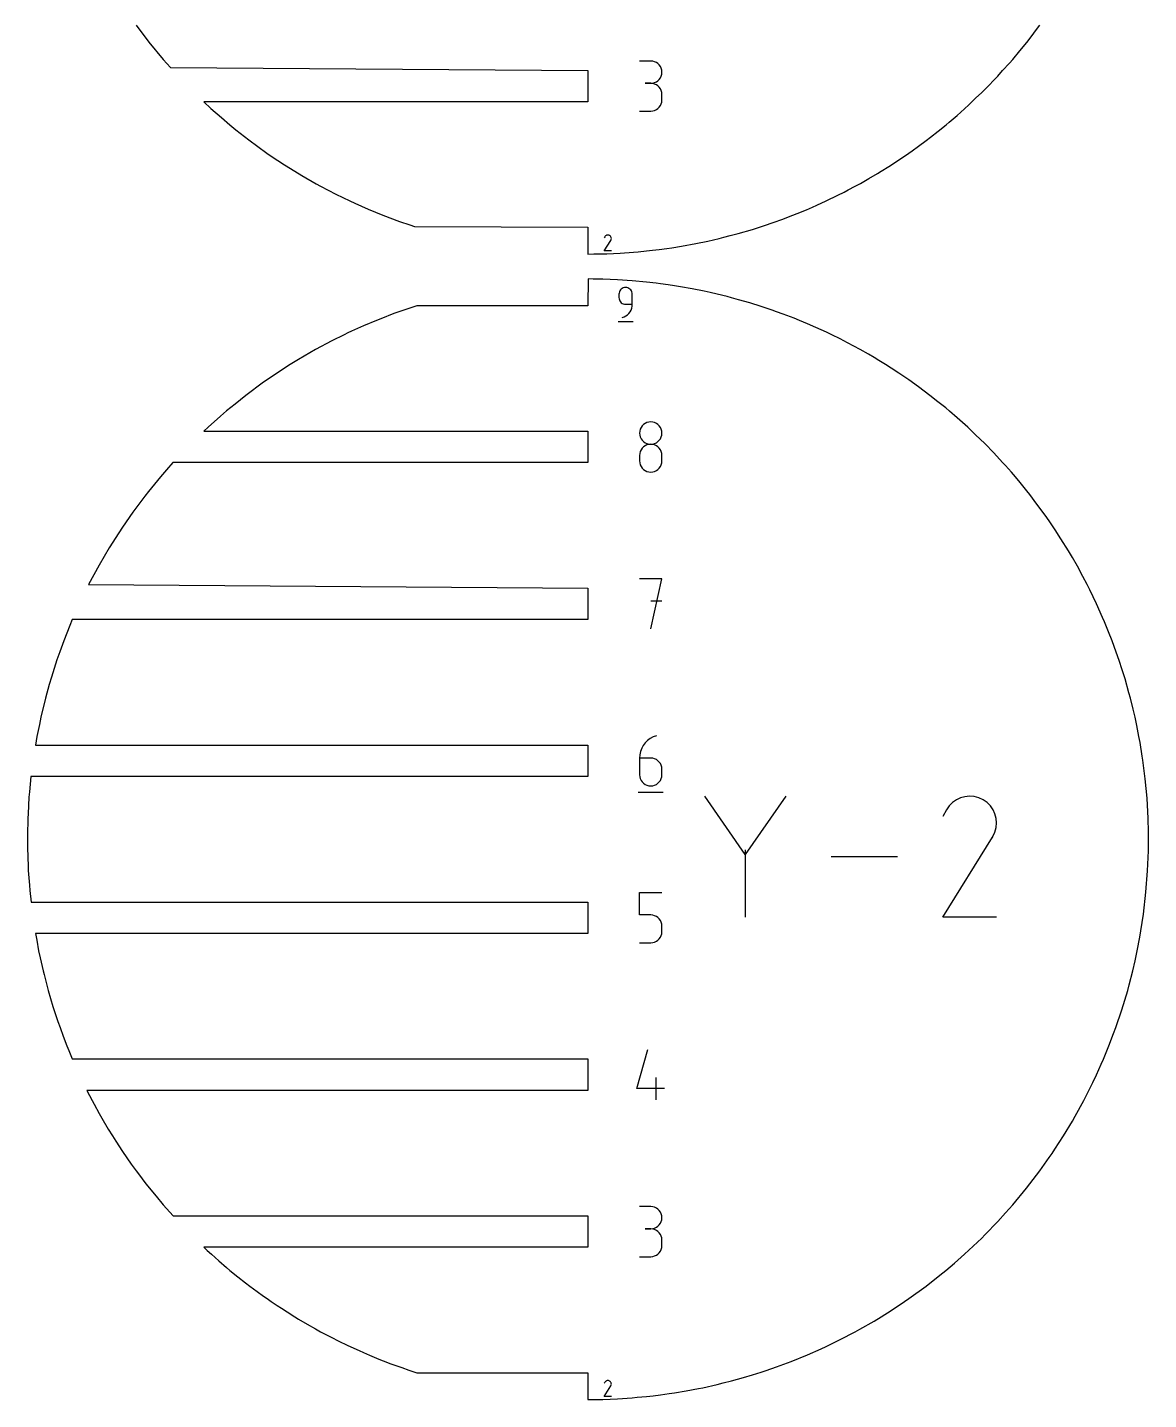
# Model space of a CAD drawing. Extents: x 0 to 1000, y 0 to 1000.
# Drawn here: x 377 to 519.8, y 208.8 to 383.7 of the extents above; entities that cross this region are included whole.
import ezdxf

# ---------------------------------------------------------------- set-up
doc = ezdxf.new("R2010")
doc.units = 0

msp = doc.modelspace()

# ---------------------------------------------------------------- linework, layer by layer
at = {"layer": 'annotation', "color": 1}
for p, q in [((456.405483, 379.425812), (454.984287, 379.425812)), ((456.661089, 379.402869), (456.405483, 379.425812)), ((456.901605, 379.336752), (456.661089, 379.402869)), ((457.123031, 379.231526), (456.901605, 379.336752)), ((457.321367, 379.091259), (457.123031, 379.231526)), ((457.492612, 378.920017), (457.321367, 379.091259)), ((457.632766, 378.721866), (457.492612, 378.920017)), ((457.737829, 378.500872), (457.632766, 378.721866)), ((457.8038, 378.261102), (457.737829, 378.500872)), ((457.737829, 377.510247), (457.8038, 377.750948)), ((457.82668, 378.006622), (457.8038, 378.261102)), ((457.8038, 377.750948), (457.82668, 378.006622)), ((457.82668, 378.006622), (457.82668, 378.006622)), ((456.405483, 376.583419), (455.693882, 376.583419)), ((455.693882, 376.583419), (456.405483, 376.583419)), ((456.405483, 376.583419), (456.661089, 376.606367)), ((456.661089, 376.560476), (456.405483, 376.583419)), ((456.405483, 376.583419), (456.405483, 376.583419)), ((456.661089, 376.606367), (456.901605, 376.672523)), ((456.901605, 376.494359), (456.661089, 376.560476)), ((456.901605, 376.672523), (457.123031, 376.777853)), ((457.123031, 376.389133), (456.901605, 376.494359)), ((457.123031, 376.777853), (457.321367, 376.918324)), ((457.321367, 376.248866), (457.123031, 376.389133)), ((457.321367, 376.918324), (457.492612, 377.089902)), ((457.492612, 376.077624), (457.321367, 376.248866)), ((457.492612, 377.089902), (457.632766, 377.288554)), ((457.632766, 375.879473), (457.492612, 376.077624)), ((457.632766, 377.288554), (457.737829, 377.510247)), ((457.737829, 375.658479), (457.632766, 375.879473)), ((457.8038, 375.418709), (457.737829, 375.658479)), ((457.82668, 375.164229), (457.8038, 375.418709)), ((457.8038, 374.198042), (457.82668, 374.452627)), ((457.82668, 374.452627), (457.82668, 375.164229)), ((457.82668, 375.164229), (457.82668, 375.164229)), ((454.984287, 373.033438), (456.405483, 373.033438)), ((456.405483, 373.033438), (456.661089, 373.056367)), ((456.405483, 373.033438), (456.405483, 373.033438)), ((456.661089, 373.056367), (456.901605, 373.122451)), ((456.901605, 373.122451), (457.123031, 373.227634)), ((457.123031, 373.227634), (457.321367, 373.367858)), ((457.321367, 373.367858), (457.492612, 373.539067)), ((457.492612, 373.539067), (457.632766, 373.737205)), ((457.632766, 373.737205), (457.737829, 373.958216)), ((457.737829, 373.958216), (457.8038, 374.198042)), ((450.546342, 357.020626), (450.487286, 356.907341)), ((450.593207, 357.087081), (450.546342, 357.020626)), ((450.649435, 357.142556), (450.593207, 357.087081)), ((450.713315, 357.186606), (450.649435, 357.142556)), ((450.783138, 357.218787), (450.713315, 357.186606)), ((450.857192, 357.238655), (450.783138, 357.218787)), ((450.93377, 357.245765), (450.857192, 357.238655)), ((451.011159, 357.239674), (450.93377, 357.245765)), ((451.08765, 357.219936), (451.011159, 357.239674)), ((451.161534, 357.186108), (451.08765, 357.219936)), ((451.227615, 357.139184), (451.161534, 357.186108)), ((451.161534, 357.186108), (451.161534, 357.186108)), ((451.282866, 357.082876), (451.227615, 357.139184)), ((451.326795, 357.018909), (451.282866, 357.082876)), ((451.358912, 356.949009), (451.326795, 357.018909)), ((451.378725, 356.874902), (451.358912, 356.949009)), ((451.385742, 356.798313), (451.378725, 356.874902)), ((451.379473, 356.720969), (451.385742, 356.798313)), ((450.486016, 355.220642), (451.31711, 356.558596)), ((451.385436, 355.220642), (450.486016, 355.220642)), ((451.31711, 356.558596), (451.318104, 356.559826)), ((451.31711, 356.558596), (451.31711, 356.558596)), ((451.318104, 356.559826), (451.319056, 356.561066)), ((451.319056, 356.561066), (451.319975, 356.562327)), ((451.319975, 356.562327), (451.320865, 356.563619)), ((451.320865, 356.563619), (451.321733, 356.564953)), ((451.321733, 356.564953), (451.322585, 356.566339)), ((451.322585, 356.566339), (451.323428, 356.567788)), ((451.323428, 356.567788), (451.324268, 356.56931)), ((451.324268, 356.56931), (451.325111, 356.570916)), ((451.325111, 356.570916), (451.359427, 356.644594)), ((451.325111, 356.570916), (451.325111, 356.570916)), ((451.359427, 356.644594), (451.379473, 356.720969)), ((452.363253, 349.855477), (452.349485, 349.702072)), ((452.402934, 349.999897), (452.363253, 349.855477)), ((452.466101, 350.132913), (452.402934, 349.999897)), ((452.550322, 350.252104), (452.466101, 350.132913)), ((452.653169, 350.355051), (452.550322, 350.252104)), ((452.77221, 350.439334), (452.653169, 350.355051)), ((452.905016, 350.502532), (452.77221, 350.439334)), ((453.049157, 350.542225), (452.905016, 350.502532)), ((453.202203, 350.555994), (453.049157, 350.542225)), ((453.355567, 350.542225), (453.202203, 350.555994)), ((453.202203, 350.555994), (453.202203, 350.555994)), ((453.499876, 350.502532), (453.355567, 350.542225)), ((453.632732, 350.439334), (453.499876, 350.502532)), ((453.751733, 350.355051), (453.632732, 350.439334)), ((453.85448, 350.252104), (453.751733, 350.355051)), ((453.938573, 350.132913), (453.85448, 350.252104)), ((454.001611, 349.999897), (453.938573, 350.132913)), ((454.041193, 349.855477), (454.001611, 349.999897)), ((454.054921, 349.702072), (454.041193, 349.855477)), ((452.349485, 349.702072), (452.349485, 349.275111)), ((452.349485, 349.275111), (452.349485, 349.275111)), ((452.349485, 349.275111), (452.363253, 349.121715)), ((452.363253, 349.121715), (452.402934, 348.977317)), ((452.402934, 348.977317), (452.466101, 348.844333)), ((452.466101, 348.844333), (452.550322, 348.72518)), ((452.550322, 348.72518), (452.653169, 348.622273)), ((452.653169, 348.622273), (452.77221, 348.538028)), ((452.77221, 348.538028), (452.905016, 348.474862)), ((452.905016, 348.474862), (453.049157, 348.435191)), ((453.049157, 348.435191), (453.202203, 348.42143)), ((453.202203, 348.42143), (454.054921, 348.42143)), ((453.980945, 347.913671), (454.036042, 348.162525)), ((454.036042, 348.162525), (454.054921, 348.42143)), ((454.054921, 348.42143), (454.054921, 349.702072)), ((454.054921, 349.702072), (454.054921, 349.702072)), ((452.775483, 346.715994), (453.019335, 346.806866)), ((452.775483, 346.715994), (452.775483, 346.715994)), ((453.019335, 346.806866), (453.243161, 346.929695)), ((453.243161, 346.929695), (453.444648, 347.081352)), ((453.444648, 347.081352), (453.621483, 347.258708)), ((453.621483, 347.258708), (453.771353, 347.458632)), ((453.771353, 347.458632), (453.891944, 347.677997)), ((453.891944, 347.677997), (453.980945, 347.913671)), ((452.242926, 346.235994), (454.162926, 346.235994)), ((455.071897, 332.503228), (455.005794, 332.263458)), ((455.177132, 332.724222), (455.071897, 332.503228)), ((455.317458, 332.922373), (455.177132, 332.724222)), ((455.488835, 333.093615), (455.317458, 332.922373)), ((455.687224, 333.233882), (455.488835, 333.093615)), ((455.908584, 333.339108), (455.687224, 333.233882)), ((456.148875, 333.405225), (455.908584, 333.339108)), ((456.404058, 333.428168), (456.148875, 333.405225)), ((456.659241, 333.405225), (456.404058, 333.428168)), ((456.404058, 333.428168), (456.404058, 333.428168)), ((456.899532, 333.339108), (456.659241, 333.405225)), ((457.120892, 333.233882), (456.899532, 333.339108)), ((457.319281, 333.093615), (457.120892, 333.233882)), ((457.490658, 332.922373), (457.319281, 333.093615)), ((457.630984, 332.724222), (457.490658, 332.922373)), ((457.736219, 332.503228), (457.630984, 332.724222)), ((457.802322, 332.263458), (457.736219, 332.503228)), ((455.005794, 332.263458), (454.982861, 332.008978)), ((454.982861, 332.008978), (454.982861, 332.008978)), ((454.982861, 332.008978), (455.005807, 331.753304)), ((455.005807, 331.753304), (455.071943, 331.512603)), ((455.071943, 331.512603), (455.177221, 331.29091)), ((455.177221, 331.29091), (455.31759, 331.092258)), ((455.31759, 331.092258), (455.489, 330.920679)), ((455.489, 330.920679), (455.687402, 330.780209)), ((455.687402, 330.780209), (455.908746, 330.674879)), ((456.148875, 330.562827), (455.908584, 330.496675)), ((455.908746, 330.674879), (456.148981, 330.608723)), ((456.404058, 330.585775), (456.148875, 330.562827)), ((456.148981, 330.608723), (456.404058, 330.585775)), ((456.404058, 330.585775), (456.659135, 330.608723)), ((456.659241, 330.56284), (456.404058, 330.585775)), ((456.404058, 330.585775), (456.404058, 330.585775)), ((456.404058, 330.585775), (456.404058, 330.585775)), ((456.659135, 330.608723), (456.89937, 330.674879)), ((456.899532, 330.496721), (456.659241, 330.56284)), ((456.89937, 330.674879), (457.120714, 330.780209)), ((457.120714, 330.780209), (457.319116, 330.920679)), ((457.319116, 330.920679), (457.490526, 331.092258)), ((457.490526, 331.092258), (457.630895, 331.29091)), ((457.630895, 331.29091), (457.736172, 331.512603)), ((457.736172, 331.512603), (457.802309, 331.753304)), ((457.802309, 331.753304), (457.825254, 332.008978)), ((457.825254, 332.008978), (457.802322, 332.263458)), ((457.825254, 332.008978), (457.825254, 332.008978)), ((455.005794, 329.418528), (454.982861, 329.162973)), ((454.982861, 329.162973), (454.982861, 328.454983)), ((455.071897, 329.659135), (455.005794, 329.418528)), ((455.177132, 329.880758), (455.071897, 329.659135)), ((455.317458, 330.07936), (455.177132, 329.880758)), ((455.488835, 330.250905), (455.317458, 330.07936)), ((455.687224, 330.391356), (455.488835, 330.250905)), ((455.908584, 330.496675), (455.687224, 330.391356)), ((457.120892, 330.391445), (456.899532, 330.496721)), ((457.319281, 330.251037), (457.120892, 330.391445)), ((457.490658, 330.079526), (457.319281, 330.251037)), ((457.630984, 329.880937), (457.490658, 330.079526)), ((457.736219, 329.659297), (457.630984, 329.880937)), ((457.802322, 329.418633), (457.736219, 329.659297)), ((457.825254, 329.162973), (457.802322, 329.418633)), ((457.825254, 328.454983), (457.825254, 329.162973)), ((457.825254, 329.162973), (457.825254, 329.162973)), ((454.982861, 328.454983), (454.982861, 328.454983)), ((454.982861, 328.454983), (455.005807, 328.199446)), ((455.005807, 328.199446), (455.071943, 327.959115)), ((455.071943, 327.959115), (455.177221, 327.737956)), ((455.177221, 327.737956), (455.31759, 327.539937)), ((455.31759, 327.539937), (455.489, 327.369025)), ((455.489, 327.369025), (455.687402, 327.229187)), ((455.687402, 327.229187), (455.908746, 327.124391)), ((455.908746, 327.124391), (456.148981, 327.058604)), ((456.148981, 327.058604), (456.404058, 327.035793)), ((456.404058, 327.035793), (456.659135, 327.058604)), ((456.404058, 327.035793), (456.404058, 327.035793)), ((456.659135, 327.058604), (456.89937, 327.124391)), ((456.89937, 327.124391), (457.120714, 327.229187)), ((457.120714, 327.229187), (457.319116, 327.369025)), ((457.319116, 327.369025), (457.490526, 327.539937)), ((457.490526, 327.539937), (457.630895, 327.737956)), ((457.630895, 327.737956), (457.736172, 327.959115)), ((457.736172, 327.959115), (457.802309, 328.199446)), ((457.802309, 328.199446), (457.825254, 328.454983)), ((457.822261, 313.435994), (454.976256, 313.435994)), ((456.399459, 307.035994), (457.822261, 313.435994)), ((457.822261, 310.585975), (456.399459, 310.585975)), ((455.455591, 292.193983), (455.254483, 291.827721)), ((455.705576, 292.527829), (455.455591, 292.193983)), ((456.000601, 292.824106), (455.705576, 292.527829)), ((456.336832, 293.077662), (456.000601, 292.824106)), ((456.710434, 293.283342), (456.336832, 293.077662)), ((457.117571, 293.435994), (456.710434, 293.283342)), ((457.117571, 293.435994), (457.117571, 293.435994)), ((455.014235, 291.018564), (454.982766, 290.585975)), ((454.982766, 290.585975), (454.982766, 288.458796)), ((456.403962, 290.585975), (454.982766, 290.585975)), ((455.106086, 291.434197), (455.014235, 291.018564)), ((455.254483, 291.827721), (455.106086, 291.434197)), ((456.659568, 290.563164), (456.403962, 290.585975)), ((456.900084, 290.497377), (456.659568, 290.563164)), ((457.12151, 290.392582), (456.900084, 290.497377)), ((457.319846, 290.252744), (457.12151, 290.392582)), ((457.491091, 290.081832), (457.319846, 290.252744)), ((457.631245, 289.883813), (457.491091, 290.081832)), ((457.736308, 289.662654), (457.631245, 289.883813)), ((457.802279, 289.422322), (457.736308, 289.662654)), ((457.825159, 289.166785), (457.802279, 289.422322)), ((457.825159, 288.458796), (457.825159, 289.166785)), ((457.825159, 289.166785), (457.825159, 289.166785)), ((454.982766, 288.458796), (454.982766, 288.458796)), ((454.982766, 288.458796), (455.005711, 288.203135)), ((455.005711, 288.203135), (455.071848, 287.962472)), ((455.071848, 287.962472), (455.177125, 287.740832)), ((455.177125, 287.740832), (455.317494, 287.542243)), ((455.317494, 287.542243), (455.488905, 287.370731)), ((455.488905, 287.370731), (455.687307, 287.230324)), ((455.687307, 287.230324), (455.90865, 287.125047)), ((455.90865, 287.125047), (456.148885, 287.058928)), ((456.148885, 287.058928), (456.403962, 287.035994)), ((456.403962, 287.035994), (456.659568, 287.058928)), ((456.403962, 287.035994), (456.403962, 287.035994)), ((456.659568, 287.058928), (456.900084, 287.125047)), ((456.900084, 287.125047), (457.12151, 287.230324)), ((457.12151, 287.230324), (457.319846, 287.370731)), ((457.319846, 287.370731), (457.491091, 287.542243)), ((457.491091, 287.542243), (457.631245, 287.740832)), ((457.631245, 287.740832), (457.736308, 287.962472)), ((457.736308, 287.962472), (457.802279, 288.203135)), ((457.802279, 288.203135), (457.825159, 288.458796)), ((454.804765, 286.235994), (458.004765, 286.235994)), ((468.451871, 278.279456), (463.306208, 285.720786)), ((473.596566, 285.720786), (468.451871, 278.279456)), ((495.334252, 285.269292), (494.847653, 284.933746)), ((495.866116, 285.514426), (495.334252, 285.269292)), ((496.43022, 285.665766), (495.866116, 285.514426)), ((497.013536, 285.719926), (496.43022, 285.665766)), ((497.603038, 285.673524), (497.013536, 285.719926)), ((498.185701, 285.523174), (497.603038, 285.673524)), ((498.748499, 285.265494), (498.185701, 285.523174)), ((499.251861, 284.908058), (498.748499, 285.265494)), ((498.748499, 285.265494), (498.748499, 285.265494)), ((494.062357, 284.004956), (493.61251, 283.142025)), ((494.419346, 284.511173), (494.062357, 284.004956)), ((494.847653, 284.933746), (494.419346, 284.511173)), ((499.672726, 284.479138), (499.251861, 284.908058)), ((500.007352, 283.991878), (499.672726, 284.479138)), ((500.251997, 283.459425), (500.007352, 283.991878)), ((500.402919, 282.894924), (500.251997, 283.459425)), ((500.25592, 281.140588), (500.408622, 281.72236)), ((500.456375, 282.31152), (500.402919, 282.894924)), ((500.408622, 281.72236), (500.456375, 282.31152)), ((493.602836, 270.293831), (499.933578, 280.485512)), ((499.933578, 280.485512), (499.941146, 280.494877)), ((499.933578, 280.485512), (499.933578, 280.485512)), ((499.941146, 280.494877), (499.948404, 280.504322)), ((499.948404, 280.504322), (499.955399, 280.513926)), ((499.955399, 280.513926), (499.962179, 280.523768)), ((499.962179, 280.523768), (499.968791, 280.533929)), ((499.968791, 280.533929), (499.975284, 280.544489)), ((499.975284, 280.544489), (499.981706, 280.555526)), ((499.981706, 280.555526), (499.988104, 280.56712)), ((499.988104, 280.56712), (499.994525, 280.579351)), ((499.994525, 280.579351), (500.25592, 281.140588)), ((499.994525, 280.579351), (499.994525, 280.579351)), ((468.451871, 278.878283), (468.451871, 270.293472)), ((487.818243, 278.007129), (479.383381, 278.007129)), ((454.982744, 270.585975), (454.982744, 273.435994)), ((454.982744, 273.435994), (457.825138, 273.435994)), ((456.403941, 270.585975), (454.982744, 270.585975)), ((456.659124, 270.563164), (456.403941, 270.585975)), ((456.899415, 270.497377), (456.659124, 270.563164)), ((457.120775, 270.392581), (456.899415, 270.497377)), ((457.319164, 270.252744), (457.120775, 270.392581)), ((457.490541, 270.081832), (457.319164, 270.252744)), ((457.630867, 269.883812), (457.490541, 270.081832)), ((457.736102, 269.662653), (457.630867, 269.883812)), ((457.802205, 269.422322), (457.736102, 269.662653)), ((457.825138, 269.166785), (457.802205, 269.422322)), ((500.454046, 270.293831), (493.602836, 270.293831)), ((457.490409, 267.542243), (457.630778, 267.740832)), ((457.630778, 267.740832), (457.736056, 267.962471)), ((457.736056, 267.962471), (457.802192, 268.203135)), ((457.802192, 268.203135), (457.825138, 268.458796)), ((457.825138, 268.458796), (457.825138, 269.166785)), ((457.825138, 269.166785), (457.825138, 269.166785)), ((454.982744, 267.035994), (456.403941, 267.035994)), ((456.403941, 267.035994), (456.659018, 267.058928)), ((456.403941, 267.035994), (456.403941, 267.035994)), ((456.659018, 267.058928), (456.899253, 267.125047)), ((456.899253, 267.125047), (457.120597, 267.230324)), ((457.120597, 267.230324), (457.318999, 267.370731)), ((457.318999, 267.370731), (457.490409, 267.542243)), ((454.622655, 248.458795), (456.041844, 253.435994)), ((458.176248, 248.458795), (454.622655, 248.458795)), ((457.111053, 247.035994), (457.111053, 249.878387)), ((456.404047, 233.428568), (454.982851, 233.428568)), ((456.659653, 233.405626), (456.404047, 233.428568)), ((456.900169, 233.339508), (456.659653, 233.405626)), ((457.121595, 233.234283), (456.900169, 233.339508)), ((457.319931, 233.094016), (457.121595, 233.234283)), ((457.491176, 232.922773), (457.319931, 233.094016)), ((457.63133, 232.724622), (457.491176, 232.922773)), ((457.736393, 232.503628), (457.63133, 232.724622)), ((457.121595, 230.780609), (457.319931, 230.92108)), ((457.319931, 230.92108), (457.491176, 231.092658)), ((457.491176, 231.092658), (457.63133, 231.291311)), ((457.63133, 231.291311), (457.736393, 231.513004)), ((457.802364, 232.263858), (457.736393, 232.503628)), ((457.736393, 231.513004), (457.802364, 231.753704)), ((457.825244, 232.009379), (457.802364, 232.263858)), ((457.802364, 231.753704), (457.825244, 232.009379)), ((457.825244, 232.009379), (457.825244, 232.009379)), ((456.404047, 230.586175), (455.692446, 230.586175)), ((455.692446, 230.586175), (456.404047, 230.586175)), ((456.404047, 230.586175), (456.659653, 230.609123)), ((456.659653, 230.563232), (456.404047, 230.586175)), ((456.404047, 230.586175), (456.404047, 230.586175)), ((456.659653, 230.609123), (456.900169, 230.675279)), ((456.900169, 230.497115), (456.659653, 230.563232)), ((456.900169, 230.675279), (457.121595, 230.780609)), ((457.121595, 230.39189), (456.900169, 230.497115)), ((457.319931, 230.251623), (457.121595, 230.39189)), ((457.491176, 230.08038), (457.319931, 230.251623)), ((457.63133, 229.882229), (457.491176, 230.08038)), ((457.736393, 229.661235), (457.63133, 229.882229)), ((457.802364, 229.421465), (457.736393, 229.661235)), ((457.825244, 229.166985), (457.802364, 229.421465)), ((457.825244, 228.455384), (457.825244, 229.166985)), ((457.825244, 229.166985), (457.825244, 229.166985)), ((457.121595, 227.23039), (457.319931, 227.370614)), ((457.319931, 227.370614), (457.491176, 227.541824)), ((457.491176, 227.541824), (457.63133, 227.739962)), ((457.63133, 227.739962), (457.736393, 227.960972)), ((457.736393, 227.960972), (457.802364, 228.200798)), ((457.802364, 228.200798), (457.825244, 228.455384)), ((454.982851, 227.036194), (456.404047, 227.036194)), ((456.404047, 227.036194), (456.659653, 227.059124)), ((456.404047, 227.036194), (456.404047, 227.036194)), ((456.659653, 227.059124), (456.900169, 227.125208)), ((456.900169, 227.125208), (457.121595, 227.23039)), ((450.486744, 209.224048), (451.317305, 210.561144)), ((450.547031, 211.022877), (450.488014, 210.909665)), ((450.593866, 211.08929), (450.547031, 211.022877)), ((450.650058, 211.144729), (450.593866, 211.08929)), ((450.713897, 211.188751), (450.650058, 211.144729)), ((450.783675, 211.220912), (450.713897, 211.188751)), ((450.857682, 211.240767), (450.783675, 211.220912)), ((450.93421, 211.247872), (450.857682, 211.240767)), ((451.01155, 211.241784), (450.93421, 211.247872)), ((451.087993, 211.222059), (451.01155, 211.241784)), ((451.161829, 211.188253), (451.087993, 211.222059)), ((451.227867, 211.141359), (451.161829, 211.188253)), ((451.161829, 211.188253), (451.161829, 211.188253)), ((451.283082, 211.085087), (451.227867, 211.141359)), ((451.326984, 211.021161), (451.283082, 211.085087)), ((451.317305, 210.561144), (451.318298, 210.562373)), ((451.317305, 210.561144), (451.317305, 210.561144)), ((451.318298, 210.562373), (451.31925, 210.563612)), ((451.31925, 210.563612), (451.320168, 210.564872)), ((451.320168, 210.564872), (451.321057, 210.566163)), ((451.321057, 210.566163), (451.321925, 210.567496)), ((451.321925, 210.567496), (451.322777, 210.568882)), ((451.322777, 210.568882), (451.323619, 210.57033)), ((451.323619, 210.57033), (451.324458, 210.571851)), ((451.324458, 210.571851), (451.325301, 210.573455)), ((451.325301, 210.573455), (451.359594, 210.647087)), ((451.325301, 210.573455), (451.325301, 210.573455)), ((451.35908, 210.951306), (451.326984, 211.021161)), ((451.37888, 210.877246), (451.35908, 210.951306)), ((451.359594, 210.647087), (451.379628, 210.723412)), ((451.385893, 210.800707), (451.37888, 210.877246)), ((451.379628, 210.723412), (451.385893, 210.800707)), ((451.385588, 209.224048), (450.486744, 209.224048))]:
    msp.add_line(p, q, dxfattribs=at)
at = {"layer": 'boundary', "color": 5}
for p, q in [((390.845212, 383.980514), (392.482358, 381.823865)), ((504.850961, 382.495697), (505.55544, 383.428803)), ((505.55544, 383.428803), (505.971975, 383.980514)), ((392.482358, 381.823865), (394.29821, 379.638761)), ((503.431177, 380.737355), (504.307037, 381.796587)), ((504.307037, 381.796587), (504.850961, 382.495697)), ((394.29821, 379.638761), (395.209422, 378.60563)), ((502.104669, 379.161981), (502.52278, 379.638761)), ((502.52278, 379.638761), (503.431177, 380.737355)), ((395.209422, 378.60563), (448.406286, 378.233237)), ((448.406286, 378.233237), (448.406286, 374.233237)), ((500.607918, 377.508295), (501.231196, 378.196928)), ((501.231196, 378.196928), (502.104669, 379.161981)), ((498.960655, 375.806087), (499.458646, 376.308832)), ((499.458646, 376.308832), (500.104415, 376.982803)), ((500.104415, 376.982803), (500.607918, 377.508295)), ((496.904553, 373.820642), (497.793765, 374.669988)), ((497.793765, 374.669988), (498.564797, 375.406446)), ((498.564797, 375.406446), (498.960655, 375.806087)), ((448.406286, 374.233237), (399.484332, 374.233237)), ((399.484332, 374.233237), (400.375753, 373.387165)), ((400.375753, 373.387165), (401.728734, 372.209968)), ((494.434823, 371.636922), (495.424023, 372.501332)), ((495.424023, 372.501332), (496.377422, 373.334455)), ((496.377422, 373.334455), (496.904553, 373.820642)), ((401.728734, 372.209968), (402.784507, 371.293525)), ((402.784507, 371.293525), (403.56461, 370.673281)), ((493.000748, 370.473575), (494.027095, 371.293525)), ((494.027095, 371.293525), (494.434823, 371.636922)), ((403.56461, 370.673281), (405.209232, 369.3686)), ((405.209232, 369.3686), (407.517719, 367.692447)), ((490.52964, 368.582806), (491.491817, 369.284866)), ((491.491817, 369.284866), (492.042589, 369.708098)), ((492.042589, 369.708098), (493.000748, 370.473575)), ((407.517719, 367.692447), (408.06865, 367.309654)), ((408.06865, 367.309654), (409.761741, 366.191658)), ((488.016494, 366.824475), (488.745497, 367.309654)), ((488.745497, 367.309654), (489.281784, 367.685216)), ((489.281784, 367.685216), (489.721569, 367.993193)), ((489.721569, 367.993193), (490.52964, 368.582806)), ((409.761741, 366.191658), (411.063635, 365.36905)), ((485.75698, 365.36905), (486.741316, 365.996313)), ((486.741316, 365.996313), (487.466017, 366.458117)), ((487.466017, 366.458117), (488.016494, 366.824475)), ((411.063635, 365.36905), (411.963319, 364.828409)), ((411.963319, 364.828409), (413.777068, 363.788949)), ((413.777068, 363.788949), (414.353745, 363.464188)), ((482.456582, 363.464188), (483.130666, 363.835727)), ((483.130666, 363.835727), (484.164335, 364.433993)), ((484.164335, 364.433993), (485.270673, 365.074324)), ((485.270673, 365.074324), (485.75698, 365.36905)), ((414.353745, 363.464188), (416.288492, 362.46143)), ((416.288492, 362.46143), (418.0511, 361.596188)), ((478.768114, 361.596188), (480.234736, 362.320258)), ((480.234736, 362.320258), (481.041505, 362.721972)), ((481.041505, 362.721972), (481.556875, 362.992287)), ((481.556875, 362.992287), (482.456582, 363.464188)), ((418.0511, 361.596188), (418.705057, 361.299234)), ((418.705057, 361.299234), (420.420125, 360.542945)), ((420.420125, 360.542945), (422.294977, 359.766152)), ((475.038934, 359.974436), (476.224986, 360.475691)), ((476.224986, 360.475691), (476.999378, 360.802968)), ((476.999378, 360.802968), (477.572427, 361.059964)), ((477.572427, 361.059964), (478.768114, 361.596188)), ((422.294977, 359.766152), (424.390205, 358.989811)), ((424.390205, 358.989811), (425.711993, 358.536304)), ((425.711993, 358.536304), (426.323531, 358.326484)), ((470.752646, 358.416921), (472.132091, 358.891395)), ((472.132091, 358.891395), (473.114313, 359.2377)), ((473.114313, 359.2377), (474.513664, 359.766152)), ((474.513664, 359.766152), (475.038934, 359.974436)), ((426.323531, 358.326484), (448.404535, 358.233237)), ((448.404535, 358.233237), (448.404535, 354.825125)), ((463.663506, 356.475169), (465.101233, 356.811625)), ((465.101233, 356.811625), (465.713221, 356.957574)), ((465.713221, 356.957574), (466.530304, 357.172523)), ((466.530304, 357.172523), (467.52456, 357.434085)), ((467.52456, 357.434085), (469.36004, 357.9618)), ((469.36004, 357.9618), (470.752646, 358.416921)), ((452.51257, 354.949073), (454.194498, 355.067869)), ((454.194498, 355.067869), (454.793585, 355.114379)), ((454.793585, 355.114379), (455.853009, 355.22377)), ((455.853009, 355.22377), (456.624699, 355.303453)), ((456.624699, 355.303453), (457.482831, 355.413992)), ((457.482831, 355.413992), (458.462283, 355.540157)), ((458.462283, 355.540157), (459.084374, 355.636077)), ((459.084374, 355.636077), (460.304816, 355.824253)), ((460.304816, 355.824253), (462.152829, 356.155657)), ((462.152829, 356.155657), (463.663506, 356.475169)), ((448.404535, 354.825125), (449.171728, 354.830179)), ((449.171728, 354.830179), (450.799381, 354.869728)), ((450.799381, 354.869728), (452.51257, 354.949073)), ((448.411884, 351.649953), (448.402926, 348.235994)), ((449.073851, 351.641465), (448.411884, 351.649953)), ((450.279024, 351.625243), (449.073851, 351.641465)), ((452.158128, 351.549376), (450.279024, 351.625243)), ((454.042646, 351.422634), (452.158128, 351.549376)), ((455.870886, 351.251443), (454.042646, 351.422634)), ((457.079697, 351.107589), (455.870886, 351.251443)), ((457.639927, 351.040917), (457.079697, 351.107589)), ((458.637131, 350.897496), (457.639927, 351.040917)), ((459.420643, 350.784812), (458.637131, 350.897496)), ((460.174908, 350.657683), (459.420643, 350.784812)), ((461.695958, 350.389483), (460.174908, 350.657683)), ((463.203, 350.094053), (461.695958, 350.389483)), ((463.984283, 349.923994), (463.203, 350.094053)), ((464.856718, 349.724656), (463.984283, 349.923994)), ((426.608283, 348.235994), (425.588789, 347.902809)), ((448.402926, 348.235994), (426.608283, 348.235994)), ((466.142987, 349.397859), (464.856718, 349.724656)), ((466.708433, 349.254202), (466.142987, 349.397859)), ((467.592343, 349.007169), (466.708433, 349.254202)), ((469.035774, 348.592372), (467.592343, 349.007169)), ((470.487605, 348.149182), (469.035774, 348.592372)), ((471.87514, 347.668806), (470.487605, 348.149182)), ((421.454471, 346.367277), (419.81176, 345.666707)), ((422.000974, 346.583496), (421.454471, 346.367277)), ((423.696821, 347.229713), (422.000974, 346.583496)), ((425.588789, 347.902809), (423.696821, 347.229713)), ((472.420931, 347.47985), (471.87514, 347.668806)), ((473.275015, 347.161876), (472.420931, 347.47985)), ((474.675715, 346.632943), (473.275015, 347.161876)), ((475.342954, 346.367277), (474.675715, 346.632943)), ((476.391009, 345.929095), (475.342954, 346.367277)), ((417.327915, 344.530143), (415.769633, 343.747105)), ((417.812104, 344.761761), (417.327915, 344.530143)), ((418.301208, 344.983106), (417.812104, 344.761761)), ((419.81176, 345.666707), (418.301208, 344.983106)), ((477.421326, 345.470618), (476.391009, 345.929095)), ((478.790757, 344.851775), (477.421326, 345.470618)), ((479.47275, 344.530144), (478.790757, 344.851775)), ((480.52265, 344.010025), (479.47275, 344.530144)), ((415.769633, 343.747105), (413.706885, 342.65524)), ((481.479358, 343.509623), (480.52265, 344.010025)), ((483.090291, 342.65524), (481.479358, 343.509623)), ((411.540466, 341.390456), (410.483076, 340.743674)), ((413.706885, 342.65524), (411.540466, 341.390456)), ((484.138515, 342.048926), (483.090291, 342.65524)), ((484.847818, 341.638647), (484.138515, 342.048926)), ((485.446404, 341.275601), (484.847818, 341.638647)), ((486.323439, 340.743674), (485.446404, 341.275601)), ((409.34512, 340.011697), (407.536363, 338.796567)), ((410.483076, 340.743674), (409.34512, 340.011697)), ((487.049392, 340.280663), (486.323439, 340.743674)), ((488.006851, 339.642483), (487.049392, 340.280663)), ((489.293419, 338.784318), (488.006851, 339.642483)), ((407.089567, 338.480687), (404.828446, 336.815086)), ((407.536363, 338.796567), (407.089567, 338.480687)), ((490.5225, 337.885648), (489.293419, 338.784318)), ((491.971845, 336.815086), (490.5225, 337.885648)), ((404.828446, 336.815086), (403.450266, 335.70518)), ((492.994868, 335.995628), (491.971845, 336.815086)), ((493.980499, 335.206112), (492.994868, 335.995628)), ((401.614073, 334.168227), (400.011165, 332.753585)), ((402.376312, 334.838845), (401.614073, 334.168227)), ((403.450266, 335.70518), (402.376312, 334.838845)), ((494.468525, 334.800365), (493.980499, 335.206112)), ((495.41814, 333.967868), (494.468525, 334.800365)), ((400.011165, 332.753585), (399.471147, 332.235994)), ((496.790475, 332.753585), (495.41814, 333.967868)), ((497.786631, 331.798478), (496.790475, 332.753585)), ((399.471147, 332.235994), (448.404861, 332.235994)), ((448.404861, 332.235994), (448.404861, 328.235994)), ((498.973315, 330.659809), (497.786631, 331.798478)), ((500.094773, 329.484229), (498.973315, 330.659809)), ((501.232916, 328.274709), (500.094773, 329.484229)), ((394.706471, 327.302757), (393.937614, 326.416354)), ((395.541937, 328.235994), (394.706471, 327.302757)), ((448.404861, 328.235994), (395.541937, 328.235994)), ((501.601714, 327.865225), (501.232916, 328.274709)), ((502.343177, 327.015294), (501.601714, 327.865225)), ((393.937614, 326.416354), (392.430921, 324.571425)), ((502.865674, 326.416354), (502.343177, 327.015294)), ((503.445106, 325.710903), (502.865674, 326.416354)), ((504.328774, 324.635045), (503.445106, 325.710903)), ((391.960184, 323.982161), (390.441424, 321.940842)), ((392.430921, 324.571425), (391.960184, 323.982161)), ((504.681613, 324.192235), (504.328774, 324.635045)), ((505.598337, 322.96679), (504.681613, 324.192235)), ((390.441424, 321.940842), (389.104403, 320.021678)), ((506.648433, 321.537391), (505.598337, 322.96679)), ((507.16355, 320.802008), (506.648433, 321.537391)), ((507.938307, 319.663556), (507.16355, 320.802008)), ((388.625896, 319.290057), (387.407223, 317.361792)), ((389.104403, 320.021678), (388.625896, 319.290057)), ((508.652023, 318.540123), (507.938307, 319.663556)), ((509.623894, 316.983986), (508.652023, 318.540123)), ((387.407223, 317.361792), (386.128888, 315.187489)), ((510.116078, 316.151169), (509.623894, 316.983986)), ((386.128888, 315.187489), (384.799075, 312.690578)), ((510.756692, 315.036985), (510.116078, 316.151169)), ((511.454301, 313.727359), (510.756692, 315.036985)), ((512.006562, 312.690578), (511.454301, 313.727359)), ((384.799075, 312.690578), (448.400262, 312.235994)), ((448.400262, 312.235994), (448.400262, 308.235994)), ((512.327637, 312.036817), (512.006562, 312.690578)), ((513.197567, 310.260212), (512.327637, 312.036817)), ((513.961873, 308.5177), (513.197567, 310.260212)), ((382.715088, 308.235994), (382.400143, 307.472919)), ((448.400262, 308.235994), (382.715088, 308.235994)), ((514.215801, 307.938775), (513.961873, 308.5177)), ((514.716096, 306.686161), (514.215801, 307.938775)), ((382.400143, 307.472919), (381.630298, 305.536345)), ((515.175337, 305.536345), (514.716096, 306.686161)), ((381.630298, 305.536345), (381.118193, 304.10997)), ((515.436332, 304.812811), (515.175337, 305.536345)), ((516.119104, 302.896558), (515.436332, 304.812811)), ((380.762124, 303.118203), (380.046261, 300.888076)), ((381.118193, 304.10997), (380.762124, 303.118203)), ((516.420494, 301.962056), (516.119104, 302.896558)), ((380.046261, 300.888076), (379.77161, 299.94575)), ((516.821945, 300.685861), (516.420494, 301.962056)), ((379.77161, 299.94575), (379.300245, 298.240819)), ((517.316917, 298.903502), (516.821945, 300.685861)), ((379.300245, 298.240819), (378.71043, 295.784601)), ((517.500951, 298.240819), (517.316917, 298.903502)), ((517.840333, 296.833877), (517.500951, 298.240819)), ((378.71043, 295.784601), (378.523768, 294.870061)), ((518.093429, 295.784601), (517.840333, 296.833877)), ((518.312421, 294.716447), (518.093429, 295.784601)), ((378.523768, 294.870061), (378.207133, 293.318739)), ((518.598981, 293.318739), (518.312421, 294.716447)), ((378.207133, 293.318739), (378.024866, 292.235994)), ((378.024866, 292.235994), (448.404765, 292.235994)), ((448.404765, 292.235994), (448.404765, 288.235994)), ((518.729018, 292.549699), (518.598981, 293.318739)), ((519.017316, 290.844748), (518.729018, 292.549699)), ((519.087804, 290.313479), (519.017316, 290.844748)), ((519.389433, 287.950385), (519.087804, 290.313479)), ((377.447258, 288.235994), (377.262801, 286.287656)), ((448.404765, 288.235994), (377.447258, 288.235994)), ((519.621424, 285.45595), (519.389433, 287.950385)), ((377.197063, 285.59331), (377.076341, 283.465921)), ((377.262801, 286.287656), (377.197063, 285.59331)), ((519.766705, 282.890683), (519.621424, 285.45595)), ((377.076341, 283.465921), (377.045111, 282.915616)), ((377.045111, 282.915616), (377.003784, 280.73017)), ((519.798917, 281.194779), (519.766705, 282.890683)), ((377.003784, 280.73017), (377.004827, 279.140818)), ((519.816701, 280.235997), (519.798917, 281.194779)), ((519.798924, 278.749164), (519.816701, 280.235997)), ((377.004827, 279.140818), (377.085193, 276.812065)), ((519.699988, 276.193573), (519.798924, 278.749164)), ((377.085193, 276.812065), (377.105658, 276.26633)), ((377.105658, 276.26633), (377.245942, 274.371695)), ((519.490987, 273.496028), (519.699988, 276.193573)), ((377.245942, 274.371695), (377.293754, 273.725948)), ((377.293754, 273.725948), (377.458177, 272.235994)), ((519.160538, 270.674284), (519.490987, 273.496028)), ((377.458177, 272.235994), (448.404744, 272.235994)), ((448.404744, 272.235994), (448.404744, 268.235994)), ((518.850821, 268.578625), (519.160538, 270.674284)), ((448.404744, 268.235994), (378.019502, 268.235994)), ((378.019502, 268.235994), (378.179697, 267.365809)), ((518.37755, 266.019365), (518.698869, 267.756924)), ((518.698869, 267.756924), (518.850821, 268.578625)), ((378.179697, 267.365809), (378.427575, 266.019365)), ((378.427575, 266.019365), (378.620675, 265.146342)), ((518.096208, 264.753055), (518.37755, 266.019365)), ((378.620675, 265.146342), (378.988892, 263.481519)), ((517.813708, 263.481519), (518.096208, 264.753055)), ((378.988892, 263.481519), (379.116573, 262.987333)), ((379.116573, 262.987333), (379.638014, 260.96915)), ((517.342058, 261.664203), (517.813708, 263.481519)), ((379.638014, 260.96915), (380.248843, 258.936899)), ((516.420498, 258.480677), (517.161668, 260.96915)), ((517.161668, 260.96915), (517.342058, 261.664203)), ((380.248843, 258.936899), (380.883106, 257.028975)), ((515.656467, 256.237433), (516.420498, 258.480677)), ((380.883106, 257.028975), (381.151429, 256.237433)), ((381.151429, 256.237433), (381.555885, 255.162281)), ((514.77, 253.892023), (515.371053, 255.482296)), ((515.371053, 255.482296), (515.656467, 256.237433)), ((381.555885, 255.162281), (382.033737, 253.892023)), ((382.033737, 253.892023), (382.263915, 253.335841)), ((514.065036, 252.196592), (514.77, 253.892023)), ((382.263915, 253.335841), (382.719088, 252.235993)), ((382.719088, 252.235993), (448.400254, 252.235994)), ((448.400254, 252.235994), (448.400254, 248.235994)), ((513.801207, 251.56209), (514.065036, 252.196592)), ((512.738792, 249.248989), (513.197558, 250.232987)), ((513.197558, 250.232987), (513.801207, 251.56209)), ((511.577069, 246.954092), (512.465771, 248.709661)), ((512.465771, 248.709661), (512.738792, 249.248989)), ((448.400254, 248.235994), (384.580723, 248.235994)), ((384.580723, 248.235994), (385.226447, 246.954092)), ((385.226447, 246.954092), (385.488153, 246.47317)), ((510.482359, 244.952316), (511.577069, 246.954092)), ((385.488153, 246.47317), (386.128889, 245.29573)), ((386.128889, 245.29573), (386.473913, 244.678741)), ((510.116077, 244.310418), (510.482359, 244.952316)), ((386.473913, 244.678741), (387.30424, 243.298372)), ((387.30424, 243.298372), (387.830038, 242.424273)), ((508.975602, 242.424273), (510.116077, 244.310418)), ((387.830038, 242.424273), (388.251699, 241.770191)), ((388.251699, 241.770191), (389.104408, 240.447468)), ((507.88572, 240.742398), (508.975602, 242.424273)), ((389.104408, 240.447468), (390.232426, 238.839415)), ((505.965927, 237.983271), (507.163552, 239.664025)), ((507.163552, 239.664025), (507.529063, 240.192014)), ((507.529063, 240.192014), (507.88572, 240.742398)), ((390.232426, 238.839415), (390.839156, 237.983271)), ((390.839156, 237.983271), (391.255694, 237.431555)), ((504.267081, 235.75083), (505.965927, 237.983271)), ((391.255694, 237.431555), (391.960185, 236.498437)), ((391.960185, 236.498437), (392.299653, 236.062115)), ((392.299653, 236.062115), (393.379959, 234.740111)), ((393.379959, 234.740111), (394.288361, 233.641518)), ((502.512926, 233.641518), (504.267081, 235.75083)), ((394.288361, 233.641518), (394.706473, 233.164735)), ((394.706473, 233.164735), (395.547072, 232.235993)), ((500.60252, 231.511052), (501.601717, 232.608387)), ((501.601717, 232.608387), (502.512926, 233.641518)), ((395.547072, 232.235993), (448.40485, 232.235993)), ((448.40485, 232.235993), (448.40485, 228.235993)), ((498.973316, 229.820926), (500.60252, 231.511052)), ((496.377852, 227.337212), (498.562892, 229.409203)), ((498.562892, 229.409203), (498.973316, 229.820926)), ((448.40485, 228.235993), (399.474626, 228.235993)), ((399.474626, 228.235993), (399.906582, 227.823401)), ((399.906582, 227.823401), (400.433715, 227.337212)), ((400.433715, 227.337212), (401.387113, 226.504088)), ((401.387113, 226.504088), (402.376313, 225.639679)), ((402.376313, 225.639679), (402.784042, 225.296282)), ((493.980498, 225.258285), (495.082576, 226.212867)), ((495.082576, 226.212867), (496.377852, 227.337212)), ((402.784042, 225.296282), (403.810388, 224.476331)), ((403.810388, 224.476331), (404.768547, 223.710854)), ((491.492124, 223.287623), (493.246385, 224.675917)), ((493.246385, 224.675917), (493.980498, 225.258285)), ((404.768547, 223.710854), (405.319322, 223.287623)), ((405.319322, 223.287623), (406.281498, 222.585566)), ((406.281498, 222.585566), (407.089567, 221.995953)), ((489.293417, 221.695203), (491.492124, 223.287623)), ((407.089567, 221.995953), (407.529353, 221.687972)), ((407.529353, 221.687972), (408.065641, 221.31241)), ((408.065641, 221.31241), (408.79464, 220.827235)), ((408.79464, 220.827235), (409.345116, 220.460874)), ((409.345116, 220.460874), (410.069819, 219.999066)), ((487.049394, 220.19441), (488.742489, 221.31241)), ((488.742489, 221.31241), (489.293417, 221.695203)), ((410.069819, 219.999066), (411.054156, 219.371807)), ((411.054156, 219.371807), (411.540466, 219.07708)), ((411.540466, 219.07708), (412.646802, 218.436749)), ((483.034068, 217.791705), (484.847819, 218.831168)), ((484.847819, 218.831168), (485.747502, 219.371807)), ((485.747502, 219.371807), (487.049394, 220.19441)), ((412.646802, 218.436749), (413.680473, 217.838476)), ((413.680473, 217.838476), (414.354544, 217.466945)), ((414.354544, 217.466945), (415.254262, 216.99504)), ((415.254262, 216.99504), (415.769637, 216.724721)), ((480.522648, 216.464194), (482.45739, 217.466945)), ((482.45739, 217.466945), (483.034068, 217.791705)), ((415.769637, 216.724721), (416.576398, 216.323011)), ((416.576398, 216.323011), (417.812103, 215.707721)), ((417.812103, 215.707721), (419.238708, 215.062719)), ((476.391012, 214.545702), (478.106077, 215.301991)), ((478.106077, 215.301991), (478.760031, 215.598945)), ((478.760031, 215.598945), (480.522648, 216.464194)), ((419.238708, 215.062719), (419.811759, 214.805725)), ((419.811759, 214.805725), (420.58615, 214.478447)), ((420.58615, 214.478447), (421.772202, 213.977193)), ((421.772202, 213.977193), (422.297473, 213.768908)), ((422.297473, 213.768908), (423.29988, 213.390359)), ((423.29988, 213.390359), (424.679047, 212.894154)), ((472.420933, 212.992567), (474.295933, 213.684366)), ((474.295933, 213.684366), (476.391012, 214.545702)), ((424.679047, 212.894154), (425.588788, 212.573407)), ((425.588788, 212.573407), (426.619717, 212.235993)), ((426.619717, 212.235993), (448.406599, 212.235993)), ((448.406599, 212.235993), (448.406599, 208.827882)), ((466.708431, 211.218207), (468.225433, 211.63839)), ((468.225433, 211.63839), (469.379418, 211.977909)), ((469.379418, 211.977909), (470.487608, 212.329241)), ((470.487608, 212.329241), (471.099146, 212.539061)), ((471.099146, 212.539061), (472.420933, 212.992567)), ((459.420643, 209.685788), (460.914232, 209.935276)), ((460.914232, 209.935276), (462.476458, 210.227004)), ((462.476458, 210.227004), (463.02657, 210.337551)), ((463.02657, 210.337551), (464.856717, 210.751973)), ((464.856717, 210.751973), (465.623802, 210.945113)), ((465.623802, 210.945113), (466.708431, 211.218207)), ((448.406599, 208.827882), (450.279023, 208.852865)), ((450.279023, 208.852865), (452.158129, 208.928048)), ((452.158129, 208.928048), (454.042648, 209.053662)), ((454.042648, 209.053662), (454.689581, 209.113694)), ((454.689581, 209.113694), (455.870886, 209.223313)), ((455.870886, 209.223313), (456.713732, 209.322722)), ((456.713732, 209.322722), (457.639927, 209.431967)), ((457.639927, 209.431967), (458.768805, 209.592878)), ((458.768805, 209.592878), (459.420643, 209.685788))]:
    msp.add_line(p, q, dxfattribs=at)

doc.saveas('drawing.dxf')
